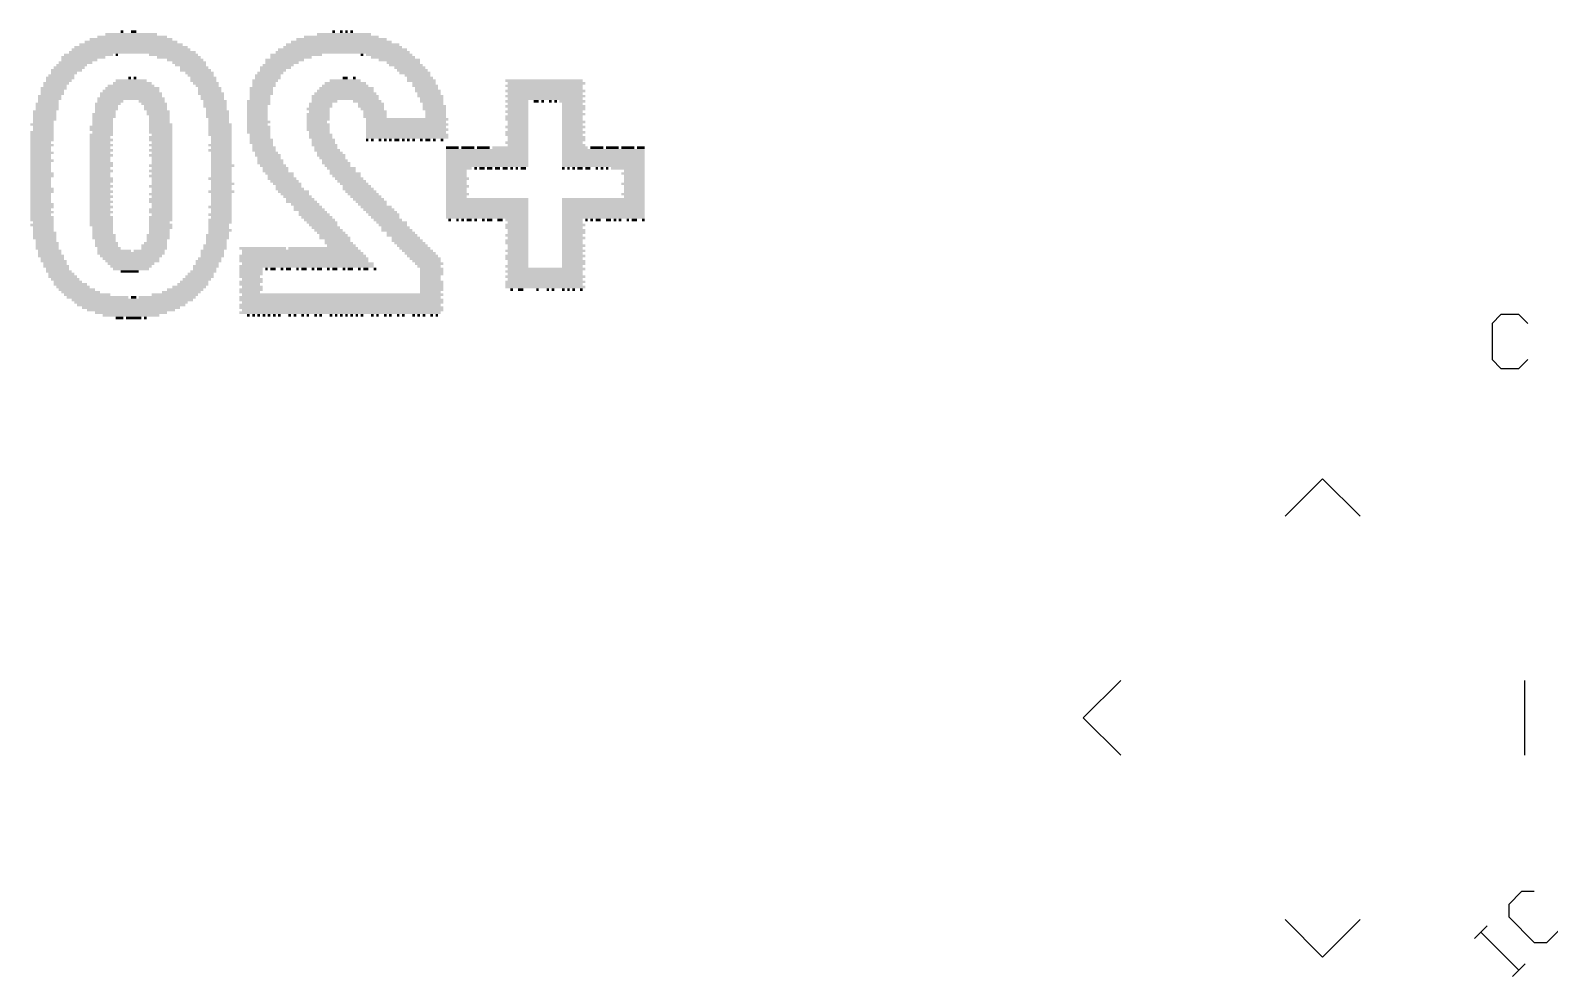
# Model space of a CAD drawing. Extents: x 0 to 95, y -1 to 85.
# Drawn here: x 28.68 to 43.05, y 19.85 to 28.8 of the extents above; entities that cross this region are included whole.
import ezdxf

# ---------------------------------------------------------------- set-up
doc = ezdxf.new("R2010")
doc.units = 0
for name, color, linetype in [('21', 251, 'CONTINUOUS'), ('25', 251, 'CONTINUOUS'), ('26', 251, 'CONTINUOUS')]:
    doc.layers.add(name, color=color, linetype=linetype)

# ---------------------------------------------------------------- blocks, each defined once
blk = doc.blocks.new('RECT')
blk.add_solid([(-0.5, -0.5), (0.5, -0.5), (-0.5, 0.5), (0.5, 0.5)])

msp = doc.modelspace()

# ---------------------------------------------------------------- linework, layer by layer
at = {"layer": '21'}
for p, q in [((40.5464, 24.2092), (40.9, 24.5627)), ((40.9, 24.5627), (41.2536, 24.2092)), ((38.6373, 22.3), (38.9908, 22.6536)), ((42.8092, 22.6536), (42.8092, 21.9464)), ((38.9908, 21.9464), (38.6373, 22.3)), ((40.9, 20.0373), (40.5464, 20.3908)), ((41.2536, 20.3908), (40.9, 20.0373))]:
    msp.add_line(p, q, dxfattribs=at)
at = {"layer": '25'}
for p, q in [((42.5866, 26.1146), (42.5019, 26.0299)), ((42.5019, 26.0299), (42.5019, 25.6909)), ((42.7561, 26.1146), (42.5866, 26.1146)), ((42.8408, 26.0299), (42.7561, 26.1146)), ((42.5019, 25.6909), (42.5866, 25.6062)), ((42.5866, 25.6062), (42.7561, 25.6062)), ((42.7561, 25.6062), (42.8408, 25.6909)), ((42.7802, 20.6557), (42.6603, 20.5358)), ((42.9, 20.6557), (42.7802, 20.6557)), ((42.6603, 20.5358), (42.6603, 20.416)), ((42.6603, 20.416), (42.9, 20.1763)), ((42.3358, 20.2113), (42.4556, 20.3311)), ((42.7552, 19.9117), (42.3957, 20.2712)), ((43.0198, 20.1763), (43.1397, 20.2961)), ((42.9, 20.1763), (43.0198, 20.1763)), ((42.6953, 19.8518), (42.8152, 19.9716))]:
    msp.add_line(p, q, dxfattribs=at)

# ---------------------------------------------------------------- block references
at = {"layer": '26', "yscale": 0.0244, "rotation": 180}
for p, xscale in [((29.6338, 28.7188), 0.7808), ((29.646, 28.7432), 0.6588), ((29.6338, 28.7676), 0.488), ((29.5484, 28.792), 0.0244), ((29.6582, 28.792), 0.0488), ((31.6224, 28.7188), 0.854), ((31.6224, 28.7432), 0.7076), ((31.6468, 28.7676), 0.5124), ((31.5492, 28.792), 0.0244), ((31.6224, 28.792), 0.0244), ((31.6712, 28.792), 0.0244), ((31.72, 28.792), 0.0244), ((29.2312, 28.5724), 0.4636), ((29.646, 28.5968), 1.1956), ((29.6338, 28.6212), 1.1224), ((29.6338, 28.6456), 1.0736), ((29.6338, 28.67), 0.976), ((29.6338, 28.6944), 0.8784), ((29.4996, 28.5724), 0.0244), ((30.0364, 28.5724), 0.4636), ((31.1954, 28.5724), 0.488), ((31.6346, 28.5968), 1.2688), ((31.6346, 28.6212), 1.22), ((31.6346, 28.6456), 1.1224), ((31.6346, 28.67), 1.0736), ((31.6224, 28.6944), 0.9516), ((31.8176, 28.5724), 0.0244), ((32.0738, 28.5724), 0.4392), ((29.0482, 28.4504), 0.2928), ((29.0726, 28.4748), 0.2928), ((29.1092, 28.4992), 0.3172), ((29.1824, 28.548), 0.4148), ((29.1458, 28.5236), 0.3416), ((30.0852, 28.548), 0.4148), ((30.1462, 28.5236), 0.3416), ((30.1828, 28.4992), 0.3172), ((30.195, 28.4748), 0.2928), ((30.2316, 28.4504), 0.2684), ((31.0002, 28.4504), 0.2928), ((31.0246, 28.4748), 0.2928), ((31.0856, 28.5236), 0.366), ((31.0612, 28.4992), 0.3172), ((31.1466, 28.548), 0.3904), ((32.1104, 28.548), 0.4148), ((32.1714, 28.5236), 0.3904), ((32.208, 28.4992), 0.3172), ((32.2324, 28.4748), 0.3172), ((32.269, 28.4504), 0.2928), ((28.9262, 28.304), 0.244), ((28.9628, 28.3528), 0.2684), ((28.9506, 28.3284), 0.244), ((28.975, 28.3772), 0.244), ((29.0238, 28.426), 0.2928), ((28.9994, 28.4016), 0.244), ((29.646, 28.304), 0.366), ((29.6338, 28.3284), 0.2928), ((29.6216, 28.3528), 0.0244), ((29.6704, 28.3528), 0.0244), ((30.2438, 28.426), 0.2928), ((30.2804, 28.4016), 0.2684), ((30.2926, 28.3772), 0.244), ((30.317, 28.3528), 0.244), ((30.317, 28.3284), 0.244), ((30.3414, 28.304), 0.244), ((30.9026, 28.3284), 0.244), ((30.8904, 28.304), 0.2196), ((30.927, 28.3772), 0.244), ((30.927, 28.3528), 0.244), ((30.9514, 28.4016), 0.244), ((30.9758, 28.426), 0.244), ((31.659, 28.304), 0.3904), ((31.659, 28.3284), 0.2928), ((31.659, 28.3528), 0.0488), ((31.7444, 28.3528), 0.0244), ((32.2934, 28.426), 0.2928), ((32.3178, 28.4016), 0.2928), ((32.3422, 28.3772), 0.244), ((32.3666, 28.3528), 0.244), ((32.3788, 28.3284), 0.2684), ((32.4032, 28.304), 0.2196), ((33.5378, 28.3284), 0.732), ((33.5622, 28.304), 0.732), ((28.8652, 28.182), 0.2196), ((28.8652, 28.1576), 0.2196), ((28.9018, 28.2552), 0.244), ((28.8896, 28.2308), 0.2196), ((28.8896, 28.2064), 0.2196), ((28.914, 28.2796), 0.2196), ((29.6338, 28.1576), 0.6344), ((29.6338, 28.2064), 0.5856), ((29.6338, 28.182), 0.5856), ((29.6338, 28.2308), 0.5368), ((29.646, 28.2552), 0.5124), ((29.6338, 28.2796), 0.4392), ((30.3536, 28.2796), 0.2196), ((30.378, 28.2552), 0.2196), ((30.378, 28.2308), 0.2196), ((30.3902, 28.2064), 0.244), ((30.4024, 28.182), 0.2196), ((30.4024, 28.1576), 0.2196), ((30.866, 28.2552), 0.2196), ((30.866, 28.2308), 0.2196), ((30.866, 28.2064), 0.2196), ((30.8538, 28.182), 0.1952), ((30.8538, 28.1576), 0.1952), ((30.8904, 28.2796), 0.2196), ((31.659, 28.182), 0.6344), ((31.659, 28.1576), 0.6344), ((31.659, 28.2064), 0.5856), ((31.659, 28.2308), 0.5368), ((31.6712, 28.2552), 0.5124), ((31.659, 28.2796), 0.4392), ((32.4154, 28.2796), 0.244), ((32.4276, 28.2552), 0.2196), ((32.4398, 28.2308), 0.244), ((32.452, 28.2064), 0.2196), ((32.4642, 28.182), 0.244), ((32.4764, 28.1576), 0.2196), ((33.5378, 28.2796), 0.732), ((33.55, 28.2308), 0.7564), ((33.55, 28.182), 0.7564), ((33.55, 28.2552), 0.7076), ((33.55, 28.2064), 0.7076), ((33.55, 28.1576), 0.7076), ((28.8164, 28.0356), 0.2196), ((28.8164, 28.0112), 0.2196), ((28.8408, 28.1088), 0.2196), ((28.8408, 28.0844), 0.2196), ((28.8408, 28.06), 0.2196), ((28.853, 28.1332), 0.1952), ((29.3776, 28.0112), 0.2196), ((29.4142, 28.1088), 0.244), ((29.402, 28.0844), 0.2196), ((29.402, 28.06), 0.2196), ((29.3898, 28.0356), 0.1952), ((29.4386, 28.1332), 0.244), ((29.829, 28.1332), 0.244), ((29.8534, 28.1088), 0.244), ((29.8656, 28.0844), 0.2196), ((29.8656, 28.06), 0.2196), ((29.89, 28.0356), 0.2196), ((29.89, 28.0112), 0.2196), ((30.4268, 28.1332), 0.2196), ((30.4268, 28.1088), 0.2196), ((30.4268, 28.0844), 0.2196), ((30.439, 28.06), 0.1952), ((30.4512, 28.0356), 0.2196), ((30.4512, 28.0112), 0.2196), ((30.8416, 28.1332), 0.2196), ((30.8416, 28.1088), 0.2196), ((30.8294, 28.0844), 0.1952), ((30.8294, 28.06), 0.1952), ((30.8294, 28.0356), 0.1952), ((30.8294, 28.0112), 0.1952), ((31.4028, 28.06), 0.2196), ((31.4028, 28.0112), 0.2196), ((31.4272, 28.1088), 0.2196), ((31.4272, 28.0844), 0.2196), ((31.415, 28.0356), 0.1952), ((31.4638, 28.1332), 0.244), ((31.8664, 28.1332), 0.2684), ((31.903, 28.1088), 0.244), ((31.903, 28.0844), 0.244), ((31.9152, 28.06), 0.2196), ((31.9396, 28.0356), 0.2196), ((31.9396, 28.0112), 0.2196), ((32.4764, 28.1332), 0.2196), ((32.4886, 28.1088), 0.1952), ((32.5008, 28.0844), 0.2196), ((32.5008, 28.06), 0.2196), ((32.513, 28.0356), 0.1952), ((32.513, 28.0112), 0.1952), ((33.2816, 28.1332), 0.2196), ((33.2816, 28.0844), 0.2196), ((33.2816, 28.0356), 0.2196), ((33.2938, 28.1088), 0.1952), ((33.2938, 28.06), 0.1952), ((33.2938, 28.0112), 0.1952), ((33.4646, 28.1332), 0.0488), ((33.5256, 28.1332), 0.0244), ((33.5988, 28.1332), 0.0244), ((33.6476, 28.1332), 0.0244), ((33.8062, 28.1332), 0.244), ((33.8062, 28.1088), 0.1952), ((33.8184, 28.0844), 0.2196), ((33.8184, 28.06), 0.2196), ((33.8062, 28.0356), 0.1952), ((33.8184, 28.0112), 0.2196), ((28.792, 27.9136), 0.2196), ((28.8164, 27.9868), 0.2196), ((28.8164, 27.9624), 0.2196), ((28.8042, 27.938), 0.1952), ((28.8042, 27.8892), 0.1952), ((28.8042, 27.8648), 0.1952), ((29.3532, 27.8892), 0.2196), ((29.3532, 27.8648), 0.2196), ((29.3776, 27.9868), 0.2196), ((29.3654, 27.9624), 0.1952), ((29.3654, 27.938), 0.1952), ((29.3654, 27.9136), 0.1952), ((29.9022, 27.9868), 0.1952), ((29.9022, 27.9624), 0.1952), ((29.9022, 27.938), 0.1952), ((29.9144, 27.9136), 0.2196), ((29.9144, 27.8892), 0.2196), ((29.9144, 27.8648), 0.2196), ((30.4512, 27.9868), 0.2196), ((30.4634, 27.9624), 0.1952), ((30.4634, 27.938), 0.1952), ((30.4756, 27.9136), 0.2196), ((30.4756, 27.8892), 0.2196), ((30.4756, 27.8648), 0.2196), ((30.8294, 27.9868), 0.1952), ((30.8294, 27.9624), 0.1952), ((30.8416, 27.938), 0.2196), ((30.8294, 27.9136), 0.1952), ((30.8416, 27.8892), 0.2196), ((30.8416, 27.8648), 0.2196), ((31.4028, 27.9868), 0.2196), ((31.4028, 27.9624), 0.2196), ((31.3906, 27.938), 0.1952), ((31.4028, 27.9136), 0.2196), ((31.4028, 27.8892), 0.2196), ((31.4028, 27.8648), 0.2196), ((31.9396, 27.9868), 0.2196), ((32.2446, 27.9624), 0.7808), ((32.2324, 27.938), 0.7564), ((32.2446, 27.9136), 0.7808), ((32.2324, 27.8892), 0.7564), ((32.2446, 27.8648), 0.7808), ((32.513, 27.9868), 0.1952), ((33.2816, 27.9868), 0.2196), ((33.2816, 27.9624), 0.2196), ((33.2816, 27.8892), 0.2196), ((33.2938, 27.938), 0.1952), ((33.2938, 27.9136), 0.1952), ((33.2938, 27.8648), 0.1952), ((33.8062, 27.9868), 0.1952), ((33.8062, 27.9624), 0.1952), ((33.8184, 27.938), 0.2196), ((33.8062, 27.9136), 0.1952), ((33.8184, 27.8892), 0.2196), ((33.8062, 27.8648), 0.1952), ((28.792, 27.8404), 0.2196), ((28.792, 27.816), 0.2196), ((28.792, 27.7916), 0.2196), ((28.792, 27.7672), 0.2196), ((28.7798, 27.7428), 0.1952), ((28.792, 27.7184), 0.2196), ((29.3532, 27.816), 0.2196), ((29.341, 27.7916), 0.1952), ((29.3532, 27.7672), 0.2196), ((29.341, 27.7428), 0.1952), ((29.3532, 27.7184), 0.2196), ((29.3654, 27.8404), 0.1952), ((29.9144, 27.8404), 0.2196), ((29.9144, 27.7916), 0.2196), ((29.9144, 27.7672), 0.2196), ((29.9144, 27.7184), 0.2196), ((29.9266, 27.816), 0.1952), ((29.9266, 27.7428), 0.1952), ((30.4756, 27.8404), 0.2196), ((30.4756, 27.816), 0.2196), ((30.4756, 27.7184), 0.2196), ((30.4878, 27.7916), 0.1952), ((30.4878, 27.7672), 0.1952), ((30.4878, 27.7428), 0.1952), ((30.8416, 27.8404), 0.2196), ((30.8538, 27.816), 0.1952), ((30.8538, 27.7916), 0.1952), ((30.866, 27.7672), 0.2196), ((30.866, 27.7428), 0.2196), ((30.8782, 27.7184), 0.1952), ((31.415, 27.8404), 0.1952), ((31.4272, 27.816), 0.2196), ((31.4272, 27.7916), 0.2196), ((31.4516, 27.7672), 0.2196), ((31.4516, 27.7428), 0.2196), ((31.4638, 27.7184), 0.244), ((32.2324, 27.8404), 0.7564), ((32.2446, 27.816), 0.7808), ((32.2446, 27.7916), 0.7808), ((31.8664, 27.7672), 0.0244), ((31.9152, 27.7672), 0.0244), ((31.9884, 27.7672), 0.0244), ((32.0372, 27.7672), 0.0244), ((32.086, 27.7672), 0.0244), ((32.147, 27.7672), 0.0488), ((32.208, 27.7672), 0.0244), ((32.2568, 27.7672), 0.0244), ((32.3056, 27.7672), 0.0244), ((32.3788, 27.7672), 0.0244), ((32.4398, 27.7672), 0.0488), ((32.5008, 27.7672), 0.0244), ((32.574, 27.7672), 0.0244), ((33.2816, 27.8404), 0.2196), ((33.2816, 27.816), 0.2196), ((33.2816, 27.7428), 0.2196), ((33.2938, 27.7916), 0.1952), ((33.2938, 27.7672), 0.1952), ((33.2938, 27.7184), 0.1952), ((33.8184, 27.8404), 0.2196), ((33.8062, 27.816), 0.1952), ((33.8184, 27.7916), 0.2196), ((33.8184, 27.7672), 0.2196), ((33.8062, 27.7428), 0.1952), ((33.8184, 27.7184), 0.2196), ((28.7798, 27.694), 0.1952), ((28.7798, 27.6696), 0.1952), ((28.792, 27.6452), 0.2196), ((28.7798, 27.6208), 0.1952), ((28.7798, 27.5964), 0.1952), ((28.792, 27.572), 0.2196), ((29.341, 27.694), 0.1952), ((29.3532, 27.6696), 0.2196), ((29.341, 27.6452), 0.1952), ((29.3532, 27.6208), 0.2196), ((29.341, 27.5964), 0.1952), ((29.341, 27.572), 0.1952), ((29.9144, 27.6696), 0.2196), ((29.9144, 27.6208), 0.2196), ((29.9266, 27.694), 0.1952), ((29.9266, 27.6452), 0.1952), ((29.9266, 27.5964), 0.1952), ((29.9266, 27.572), 0.1952), ((30.4756, 27.6696), 0.2196), ((30.4878, 27.694), 0.1952), ((30.4878, 27.6452), 0.1952), ((30.4878, 27.6208), 0.1952), ((30.4878, 27.5964), 0.1952), ((30.4878, 27.572), 0.1952), ((30.8904, 27.694), 0.2196), ((30.8904, 27.6696), 0.2196), ((30.9148, 27.6452), 0.2196), ((30.927, 27.6208), 0.244), ((30.9392, 27.5964), 0.2196), ((30.9514, 27.572), 0.244), ((31.476, 27.694), 0.2196), ((31.4882, 27.6696), 0.244), ((31.5126, 27.6452), 0.244), ((31.5248, 27.6208), 0.2684), ((31.537, 27.5964), 0.244), ((31.5614, 27.572), 0.244), ((32.6716, 27.694), 0.122), ((33.001, 27.6696), 0.7808), ((33.001, 27.6452), 0.7808), ((33.001, 27.6208), 0.7808), ((33.001, 27.5964), 0.7808), ((33.001, 27.572), 0.7808), ((32.818, 27.694), 0.122), ((32.9644, 27.694), 0.122), ((33.2206, 27.694), 0.3416), ((33.8306, 27.694), 0.244), ((34.099, 27.6696), 0.7808), ((34.099, 27.6452), 0.7808), ((34.099, 27.6208), 0.7808), ((34.099, 27.5964), 0.7808), ((34.099, 27.572), 0.7808), ((34.038, 27.694), 0.122), ((34.1844, 27.694), 0.122), ((34.3308, 27.694), 0.122), ((34.4528, 27.694), 0.0732), ((28.7798, 27.5476), 0.1952), ((28.7798, 27.5232), 0.1952), ((28.7798, 27.4988), 0.1952), ((28.7798, 27.4744), 0.1952), ((28.792, 27.45), 0.2196), ((28.792, 27.4256), 0.2196), ((29.3532, 27.5476), 0.2196), ((29.3532, 27.5232), 0.2196), ((29.341, 27.4988), 0.1952), ((29.3532, 27.4744), 0.2196), ((29.341, 27.45), 0.1952), ((29.341, 27.4256), 0.1952), ((29.9144, 27.5232), 0.2196), ((29.9144, 27.4744), 0.2196), ((29.9144, 27.4256), 0.2196), ((29.9266, 27.5476), 0.1952), ((29.9266, 27.4988), 0.1952), ((29.9266, 27.45), 0.1952), ((30.4878, 27.5476), 0.1952), ((30.5, 27.5232), 0.2196), ((30.4878, 27.4988), 0.1952), ((30.4878, 27.4744), 0.1952), ((30.4878, 27.45), 0.1952), ((30.4878, 27.4256), 0.1952), ((30.9514, 27.5476), 0.244), ((30.9758, 27.5232), 0.244), ((31.0002, 27.4988), 0.244), ((31.0002, 27.4744), 0.244), ((31.0368, 27.45), 0.2684), ((31.049, 27.4256), 0.244), ((31.5736, 27.5476), 0.2684), ((31.5858, 27.5232), 0.244), ((31.6224, 27.4988), 0.2684), ((31.6346, 27.4744), 0.244), ((31.659, 27.45), 0.2928), ((31.6712, 27.4256), 0.2684), ((33.001, 27.5476), 0.7808), ((33.001, 27.5232), 0.7808), ((32.7326, 27.4988), 0.244), ((32.7082, 27.4744), 0.1952), ((32.7082, 27.45), 0.1952), ((32.7082, 27.4256), 0.1952), ((32.8912, 27.4988), 0.0244), ((32.9522, 27.4988), 0.0488), ((33.0254, 27.4988), 0.0488), ((33.0986, 27.4988), 0.0488), ((33.1718, 27.4988), 0.0488), ((33.2328, 27.4988), 0.0244), ((33.2816, 27.4988), 0.0244), ((33.3426, 27.4988), 0.0488), ((34.099, 27.5476), 0.7808), ((34.099, 27.5232), 0.7808), ((33.7208, 27.4988), 0.0244), ((33.7696, 27.4988), 0.0244), ((33.8184, 27.4988), 0.0244), ((33.8794, 27.4988), 0.0488), ((33.9526, 27.4988), 0.0488), ((34.038, 27.4988), 0.0244), ((34.0868, 27.4988), 0.0244), ((34.1356, 27.4988), 0.0244), ((34.3308, 27.4988), 0.3172), ((34.3796, 27.45), 0.2196), ((34.3918, 27.4744), 0.1952), ((34.3918, 27.4256), 0.1952), ((28.7798, 27.4012), 0.1952), ((28.7798, 27.3768), 0.1952), ((28.7798, 27.3524), 0.1952), ((28.7798, 27.328), 0.1952), ((28.792, 27.3036), 0.2196), ((29.3532, 27.4012), 0.2196), ((29.3532, 27.3768), 0.2196), ((29.341, 27.3524), 0.1952), ((29.3532, 27.328), 0.2196), ((29.341, 27.3036), 0.1952), ((29.9144, 27.328), 0.2196), ((29.9266, 27.4012), 0.1952), ((29.9266, 27.3768), 0.1952), ((29.9266, 27.3524), 0.1952), ((29.9266, 27.3036), 0.1952), ((30.4756, 27.4012), 0.2196), ((30.4878, 27.3768), 0.1952), ((30.5, 27.3524), 0.2196), ((30.4878, 27.328), 0.1952), ((30.4878, 27.3036), 0.1952), ((31.0612, 27.4012), 0.2684), ((31.0856, 27.3768), 0.2684), ((31.11, 27.3524), 0.2684), ((31.1222, 27.328), 0.244), ((31.1344, 27.3036), 0.2684), ((31.6956, 27.4012), 0.2684), ((31.72, 27.3768), 0.2684), ((31.7444, 27.3524), 0.2684), ((31.7688, 27.328), 0.2684), ((31.781, 27.3036), 0.2928), ((32.7204, 27.4012), 0.2196), ((32.7082, 27.3768), 0.1952), ((32.7082, 27.3524), 0.1952), ((32.7204, 27.328), 0.2196), ((32.7082, 27.3036), 0.1952), ((34.3796, 27.3524), 0.2196), ((34.3918, 27.4012), 0.1952), ((34.3918, 27.3768), 0.1952), ((34.3918, 27.328), 0.1952), ((34.3918, 27.3036), 0.1952), ((28.792, 27.2792), 0.2196), ((28.7798, 27.2548), 0.1952), ((28.7798, 27.2304), 0.1952), ((28.7798, 27.206), 0.1952), ((28.7798, 27.1816), 0.1952), ((28.792, 27.1572), 0.2196), ((29.3532, 27.2792), 0.2196), ((29.341, 27.2548), 0.1952), ((29.3532, 27.2304), 0.2196), ((29.341, 27.206), 0.1952), ((29.3532, 27.1816), 0.2196), ((29.341, 27.1572), 0.1952), ((29.9144, 27.2548), 0.2196), ((29.9144, 27.206), 0.2196), ((29.9144, 27.1816), 0.2196), ((29.9266, 27.2792), 0.1952), ((29.9266, 27.2304), 0.1952), ((29.9266, 27.1572), 0.1952), ((30.4878, 27.2792), 0.244), ((30.4878, 27.2548), 0.1952), ((30.4878, 27.2304), 0.1952), ((30.4878, 27.206), 0.1952), ((30.4878, 27.1816), 0.1952), ((30.4878, 27.1572), 0.1952), ((31.171, 27.2792), 0.2928), ((31.1832, 27.2548), 0.2684), ((31.2076, 27.2304), 0.2684), ((31.232, 27.206), 0.2684), ((31.2442, 27.1816), 0.2928), ((31.2808, 27.1572), 0.2684), ((31.8054, 27.2792), 0.2928), ((31.8298, 27.2548), 0.2928), ((31.8542, 27.2304), 0.2928), ((31.8786, 27.206), 0.2928), ((31.903, 27.1816), 0.2928), ((31.9152, 27.1572), 0.2684), ((32.7082, 27.2792), 0.1952), ((32.7204, 27.2548), 0.2196), ((32.7082, 27.2304), 0.1952), ((33.001, 27.206), 0.7808), ((33.001, 27.1816), 0.7808), ((33.001, 27.1572), 0.7808), ((34.099, 27.206), 0.7808), ((34.099, 27.1816), 0.7808), ((34.099, 27.1572), 0.7808), ((34.3796, 27.2548), 0.2196), ((34.3918, 27.2792), 0.1952), ((34.3918, 27.2304), 0.1952), ((28.792, 27.1328), 0.2196), ((28.7798, 27.1084), 0.1952), ((28.792, 27.084), 0.2196), ((28.7798, 27.0596), 0.1952), ((28.792, 27.0352), 0.2196), ((28.792, 27.0108), 0.2196), ((29.3532, 27.1328), 0.2196), ((29.341, 27.1084), 0.1952), ((29.3532, 27.084), 0.2196), ((29.341, 27.0596), 0.1952), ((29.3532, 27.0352), 0.2196), ((29.3532, 27.0108), 0.2196), ((29.9144, 27.1084), 0.2196), ((29.9144, 27.084), 0.2196), ((29.9144, 27.0352), 0.2196), ((29.9144, 27.0108), 0.2196), ((29.9266, 27.1328), 0.1952), ((29.9266, 27.0596), 0.1952), ((30.4756, 27.1328), 0.2196), ((30.4756, 27.0596), 0.2196), ((30.4756, 27.0108), 0.2196), ((30.4878, 27.1084), 0.1952), ((30.4878, 27.084), 0.1952), ((30.4878, 27.0352), 0.1952), ((31.3052, 27.1328), 0.2684), ((31.3174, 27.1084), 0.2928), ((31.354, 27.084), 0.2684), ((31.3662, 27.0596), 0.2928), ((31.3906, 27.0352), 0.2928), ((31.415, 27.0108), 0.2928), ((31.9518, 27.1328), 0.2928), ((31.9762, 27.1084), 0.2928), ((32.0006, 27.084), 0.2928), ((32.025, 27.0596), 0.2928), ((32.0372, 27.0352), 0.2684), ((32.0616, 27.0108), 0.2684), ((33.001, 27.1328), 0.7808), ((33.001, 27.1084), 0.7808), ((33.001, 27.084), 0.7808), ((33.001, 27.0596), 0.7808), ((33.001, 27.0352), 0.7808), ((32.6472, 27.0108), 0.0244), ((32.7204, 27.0108), 0.0244), ((32.7692, 27.0108), 0.0244), ((32.8302, 27.0108), 0.0488), ((32.8912, 27.0108), 0.0244), ((32.9644, 27.0108), 0.0244), ((33.0254, 27.0108), 0.0488), ((33.123, 27.0108), 0.0488), ((33.2816, 27.0108), 0.2196), ((34.099, 27.1328), 0.7808), ((34.099, 27.1084), 0.7808), ((34.099, 27.084), 0.7808), ((34.099, 27.0596), 0.7808), ((34.099, 27.0352), 0.7808), ((33.8062, 27.0108), 0.1952), ((33.9404, 27.0108), 0.0244), ((33.9892, 27.0108), 0.0244), ((34.0502, 27.0108), 0.0488), ((34.1478, 27.0108), 0.0488), ((34.2088, 27.0108), 0.0244), ((34.2576, 27.0108), 0.0244), ((34.3308, 27.0108), 0.0244), ((34.3918, 27.0108), 0.0488), ((34.4772, 27.0108), 0.0244), ((28.792, 26.962), 0.2196), ((28.8042, 26.9864), 0.1952), ((28.8042, 26.9376), 0.1952), ((28.8042, 26.9132), 0.1952), ((28.8164, 26.8888), 0.2196), ((28.8164, 26.8644), 0.2196), ((29.3532, 26.9864), 0.2196), ((29.3532, 26.962), 0.2196), ((29.3654, 26.9376), 0.1952), ((29.3654, 26.9132), 0.1952), ((29.3654, 26.8888), 0.1952), ((29.3776, 26.8644), 0.2196), ((29.89, 26.8644), 0.2196), ((29.9022, 26.9864), 0.1952), ((29.9144, 26.962), 0.2196), ((29.9144, 26.9376), 0.2196), ((29.9022, 26.9132), 0.1952), ((29.9022, 26.8888), 0.1952), ((30.4512, 26.8644), 0.2196), ((30.4756, 26.9864), 0.2196), ((30.4634, 26.962), 0.1952), ((30.4634, 26.9376), 0.1952), ((30.4756, 26.9132), 0.2196), ((30.4634, 26.8888), 0.1952), ((31.4394, 26.9864), 0.2928), ((31.4516, 26.962), 0.2684), ((31.476, 26.9376), 0.2684), ((31.5004, 26.9132), 0.2684), ((31.5248, 26.8888), 0.2684), ((31.5492, 26.8644), 0.2684), ((32.0982, 26.9864), 0.2928), ((32.1104, 26.962), 0.2684), ((32.1348, 26.9376), 0.2684), ((32.147, 26.9132), 0.2928), ((32.1836, 26.8888), 0.2684), ((32.1958, 26.8644), 0.2928), ((33.2816, 26.962), 0.2196), ((33.2816, 26.9376), 0.2196), ((33.2816, 26.8644), 0.2196), ((33.2938, 26.9864), 0.1952), ((33.2938, 26.9132), 0.1952), ((33.2938, 26.8888), 0.1952), ((33.8062, 26.9864), 0.1952), ((33.8184, 26.962), 0.2196), ((33.8062, 26.9376), 0.1952), ((33.8184, 26.9132), 0.2196), ((33.8184, 26.8888), 0.2196), ((33.8062, 26.8644), 0.1952), ((28.8164, 26.84), 0.2196), ((28.8286, 26.8156), 0.1952), ((28.8408, 26.7912), 0.2196), ((28.8408, 26.7668), 0.2196), ((28.8408, 26.7424), 0.2196), ((28.8652, 26.718), 0.2196), ((29.3776, 26.84), 0.2196), ((29.3898, 26.8156), 0.1952), ((29.402, 26.7912), 0.2196), ((29.402, 26.7668), 0.2196), ((29.4264, 26.7424), 0.2196), ((29.4752, 26.718), 0.3172), ((29.8046, 26.718), 0.2928), ((29.8534, 26.7668), 0.244), ((29.8534, 26.7424), 0.244), ((29.8656, 26.7912), 0.2196), ((29.89, 26.84), 0.2196), ((29.8778, 26.8156), 0.1952), ((30.4024, 26.718), 0.2196), ((30.4268, 26.7668), 0.2196), ((30.4268, 26.7424), 0.2196), ((30.4512, 26.84), 0.2196), ((30.439, 26.8156), 0.1952), ((30.439, 26.7912), 0.1952), ((30.8782, 26.7424), 0.4392), ((31.2442, 26.718), 1.1224), ((31.4516, 26.7424), 0.6588), ((31.5614, 26.84), 0.2928), ((31.5858, 26.8156), 0.244), ((31.598, 26.7912), 0.2684), ((31.6224, 26.7668), 0.2684), ((32.2324, 26.84), 0.2684), ((32.2446, 26.8156), 0.2928), ((32.269, 26.7912), 0.2928), ((32.2934, 26.7668), 0.2928), ((32.3178, 26.7424), 0.2928), ((32.3422, 26.718), 0.2928), ((33.2816, 26.8156), 0.2196), ((33.2816, 26.7912), 0.2196), ((33.2816, 26.718), 0.2196), ((33.2938, 26.84), 0.1952), ((33.2938, 26.7668), 0.1952), ((33.2938, 26.7424), 0.1952), ((33.8184, 26.84), 0.2196), ((33.8062, 26.8156), 0.1952), ((33.8062, 26.7912), 0.1952), ((33.8184, 26.7668), 0.2196), ((33.8062, 26.7424), 0.1952), ((33.8184, 26.718), 0.2196), ((28.8652, 26.6936), 0.2196), ((28.8774, 26.6692), 0.244), ((28.8896, 26.6448), 0.2196), ((28.9018, 26.6204), 0.244), ((28.914, 26.596), 0.2196), ((28.9262, 26.5716), 0.244), ((29.6338, 26.6936), 0.6344), ((29.6338, 26.6692), 0.5856), ((29.6338, 26.6448), 0.5368), ((29.646, 26.6204), 0.5124), ((29.6338, 26.596), 0.4392), ((29.6338, 26.5716), 0.3904), ((30.3414, 26.5716), 0.244), ((30.3658, 26.6204), 0.244), ((30.3536, 26.596), 0.2196), ((30.378, 26.6448), 0.2196), ((30.4024, 26.6936), 0.2196), ((30.4024, 26.6692), 0.2196), ((31.2564, 26.6692), 1.1956), ((31.2686, 26.6448), 1.22), ((31.2686, 26.6204), 1.22), ((31.293, 26.5716), 1.2688), ((31.2564, 26.6936), 1.1468), ((31.3052, 26.596), 1.2444), ((32.3666, 26.6936), 0.2928), ((32.391, 26.6692), 0.2928), ((32.4154, 26.6448), 0.2928), ((32.4276, 26.6204), 0.2684), ((32.452, 26.596), 0.2684), ((32.452, 26.5716), 0.2196), ((33.2816, 26.6692), 0.2196), ((33.2816, 26.6448), 0.2196), ((33.2816, 26.5716), 0.2196), ((33.2938, 26.6936), 0.1952), ((33.2938, 26.6204), 0.1952), ((33.2938, 26.596), 0.1952), ((33.8062, 26.6936), 0.1952), ((33.8184, 26.6692), 0.2196), ((33.8062, 26.6448), 0.1952), ((33.8184, 26.6204), 0.2196), ((33.8184, 26.596), 0.2196), ((33.8062, 26.5716), 0.1952), ((28.9384, 26.5472), 0.2196), ((28.9506, 26.5228), 0.244), ((28.975, 26.4984), 0.244), ((28.9872, 26.474), 0.2684), ((29.0116, 26.4496), 0.2684), ((29.036, 26.4252), 0.2684), ((29.6338, 26.5472), 0.3416), ((29.6216, 26.5228), 0.1708), ((30.2316, 26.4252), 0.2684), ((30.256, 26.4496), 0.2684), ((30.2804, 26.474), 0.2684), ((30.2926, 26.4984), 0.244), ((30.317, 26.5228), 0.244), ((30.3292, 26.5472), 0.2196), ((30.7684, 26.5472), 0.2196), ((30.7684, 26.5228), 0.2196), ((30.7684, 26.4984), 0.2196), ((30.7562, 26.474), 0.1952), ((30.7684, 26.4252), 0.2196), ((30.7806, 26.4496), 0.1952), ((30.9148, 26.5472), 0.0244), ((30.9758, 26.5472), 0.0488), ((31.0612, 26.5472), 0.0244), ((31.1222, 26.5472), 0.0488), ((31.2076, 26.5472), 0.0244), ((31.2686, 26.5472), 0.0488), ((31.354, 26.5472), 0.0244), ((31.415, 26.5472), 0.0488), ((31.5004, 26.5472), 0.0244), ((31.5614, 26.5472), 0.0488), ((31.6468, 26.5472), 0.0244), ((31.7078, 26.5472), 0.0488), ((31.7932, 26.5472), 0.0244), ((31.8542, 26.5472), 0.0488), ((31.9396, 26.5472), 0.0244), ((32.4764, 26.5472), 0.2196), ((32.4764, 26.5228), 0.2196), ((32.4764, 26.4984), 0.2196), ((32.4642, 26.474), 0.1952), ((32.4642, 26.4496), 0.1952), ((32.4764, 26.4252), 0.2196), ((33.5378, 26.5228), 0.732), ((33.55, 26.474), 0.7564), ((33.55, 26.4252), 0.7564), ((33.5622, 26.5472), 0.732), ((33.55, 26.4984), 0.7076), ((33.55, 26.4496), 0.7076), ((29.0604, 26.4008), 0.3172), ((29.0848, 26.3764), 0.3172), ((29.1214, 26.352), 0.3416), ((29.158, 26.3276), 0.366), ((29.219, 26.3032), 0.4392), ((29.3166, 26.2788), 0.5856), ((29.6582, 26.2788), 0.0488), ((29.9754, 26.2788), 0.5368), ((30.0486, 26.3032), 0.4392), ((30.1096, 26.3276), 0.366), ((30.1462, 26.352), 0.3416), ((30.1828, 26.3764), 0.3172), ((30.2194, 26.4008), 0.2928), ((30.7562, 26.4008), 0.1952), ((30.7684, 26.352), 0.2196), ((30.7562, 26.3276), 0.1952), ((31.6102, 26.2788), 1.9032), ((30.7806, 26.3764), 0.1952), ((31.6346, 26.3032), 1.9032), ((32.4764, 26.4008), 0.2196), ((32.4764, 26.3764), 0.2196), ((32.4764, 26.352), 0.2196), ((32.4642, 26.3276), 0.1952), ((33.5378, 26.4008), 0.732), ((33.55, 26.3764), 0.7564), ((33.2328, 26.352), 0.0244), ((33.3182, 26.352), 0.0488), ((33.4768, 26.352), 0.0244), ((33.5744, 26.352), 0.0244), ((33.6232, 26.352), 0.0244), ((33.7208, 26.352), 0.0244), ((33.7696, 26.352), 0.0244), ((33.8184, 26.352), 0.0244), ((33.8916, 26.352), 0.0244), ((29.646, 26.2544), 1.1468), ((29.6338, 26.23), 1.0736), ((29.6338, 26.2056), 1.0248), ((29.6338, 26.1812), 0.9272), ((29.6338, 26.1568), 0.8296), ((29.6338, 26.1324), 0.6832), ((31.6224, 26.2544), 1.9276), ((31.6102, 26.2056), 1.9032), ((31.6224, 26.1812), 1.9276), ((31.6102, 26.1324), 1.9032), ((31.6346, 26.23), 1.9032), ((31.6346, 26.1568), 1.9032), ((29.6338, 26.108), 0.5368), ((29.524, 26.0836), 0.0732), ((29.6582, 26.0836), 0.1464), ((29.768, 26.0836), 0.0244), ((30.744, 26.108), 0.0244), ((30.7928, 26.108), 0.0244), ((30.8416, 26.108), 0.0244), ((30.8904, 26.108), 0.0244), ((30.9392, 26.108), 0.0244), ((30.988, 26.108), 0.0244), ((31.0368, 26.108), 0.0244), ((31.1344, 26.108), 0.0244), ((31.1832, 26.108), 0.0244), ((31.2564, 26.108), 0.0244), ((31.3052, 26.108), 0.0244), ((31.3784, 26.108), 0.0244), ((31.4272, 26.108), 0.0244), ((31.5248, 26.108), 0.0244), ((31.5736, 26.108), 0.0244), ((31.6224, 26.108), 0.0244), ((31.6712, 26.108), 0.0244), ((31.72, 26.108), 0.0244), ((31.7688, 26.108), 0.0244), ((31.8176, 26.108), 0.0244), ((31.9152, 26.108), 0.0244), ((31.964, 26.108), 0.0244), ((32.0372, 26.108), 0.0244), ((32.086, 26.108), 0.0244), ((32.1592, 26.108), 0.0244), ((32.208, 26.108), 0.0244), ((32.3056, 26.108), 0.0244), ((32.3544, 26.108), 0.0244), ((32.4032, 26.108), 0.0244), ((32.4764, 26.108), 0.0244), ((32.5252, 26.108), 0.0244)]:
    msp.add_blockref('RECT', p, dxfattribs=dict(at, xscale=xscale))

doc.saveas('drawing.dxf')
